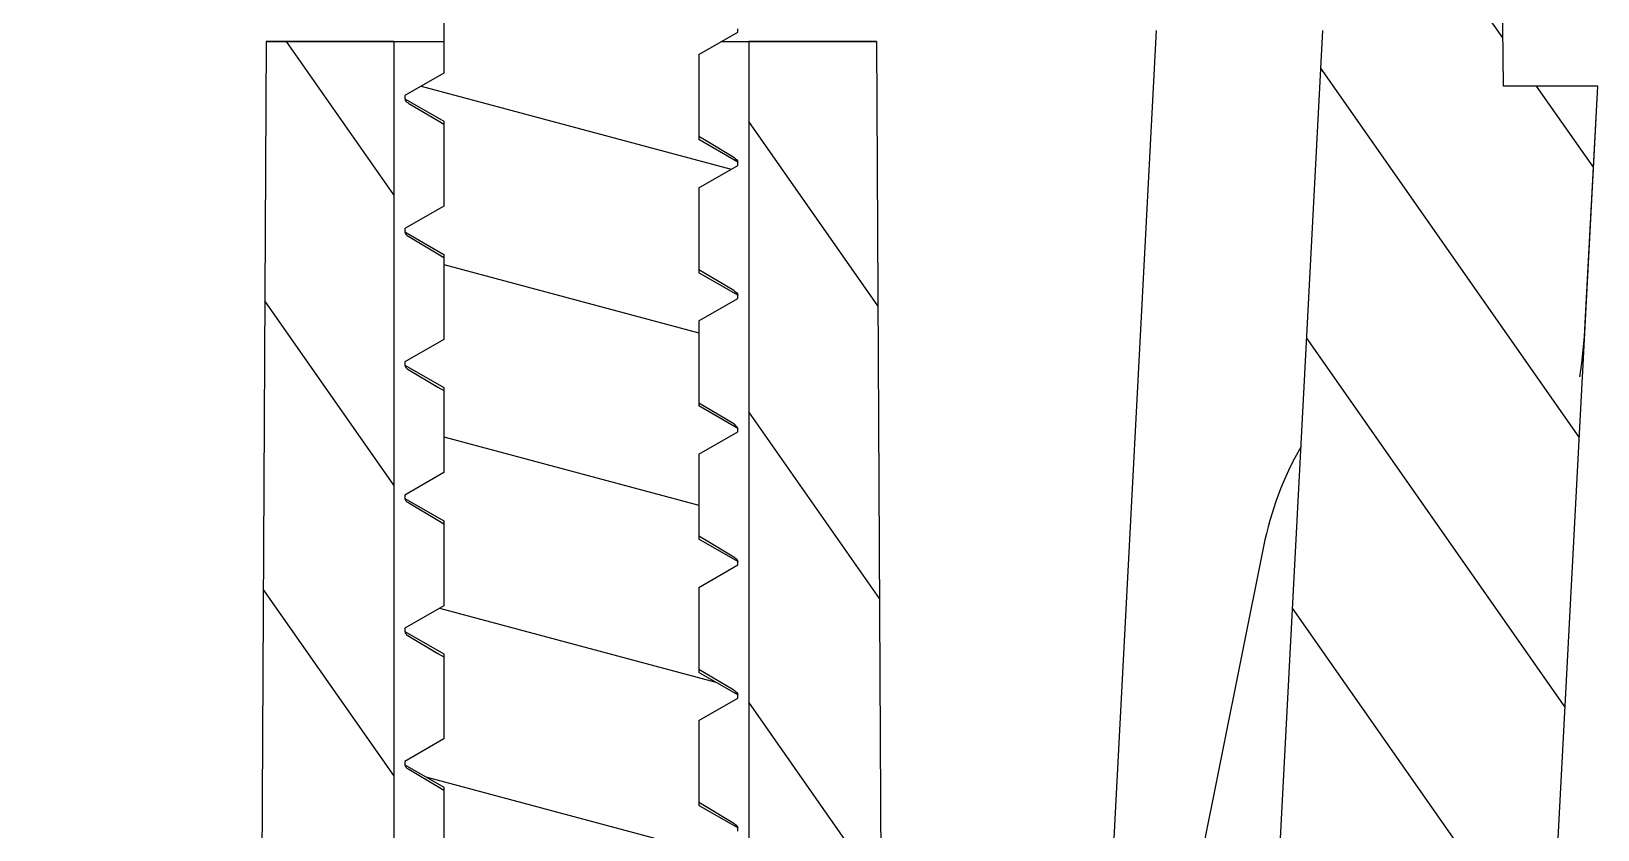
# Model space of a CAD drawing. Header units: millimetres. Extents: x 2279 to 2636, y 1024 to 1272.
# Drawn here: x 2408.91 to 2423.03, y 1068.03 to 1075.22 of the extents above; entities that cross this region are included whole.
import ezdxf

# ---------------------------------------------------------------- set-up
doc = ezdxf.new("R2010")
doc.units = ezdxf.units.MM
doc.layers.add('02___PRT_ALL_AXES', color=7, linetype='Continuous')
doc.layers.add('06___PRT_ALL_SURFS', color=7, linetype='Continuous')

msp = doc.modelspace()

# ---------------------------------------------------------------- hatches: boundary and pattern name
at = {"linetype": 'Continuous'}
h = msp.add_hatch(dxfattribs=at)
h.set_pattern_fill('DEFAULT__1', color=2, scale=1.5, angle=165, style=0, pattern_type=0)
h.set_pattern_definition([(165, (2026.694556060309, 973.0997788349571), (-0.3882285677, -1.4488887394), [])])
edge = h.paths.add_edge_path()
edge.add_line((2411.130506594409, 1061.430061396257), (2411.780506594409, 1061.430061396257))
edge.add_spline(control_points=[(2411.030506594409, 1061.530061396257), (2411.030506594409, 1061.471482752456), (2411.071927950708, 1061.430061396257), (2411.130506594409, 1061.430061396257)], knot_values=[0, 0, 0, 0, 1, 1, 1, 1], weights=[1, 0.8047378541, 0.8047378541, 1], degree=3, periodic=0)
edge.add_line((2411.030506594409, 1061.588640039957), (2411.030506594409, 1061.530061396257))
edge.add_spline(control_points=[(2411.059795916309, 1061.659350718157), (2411.040791636509, 1061.640346438357), (2411.030506594409, 1061.615516150157), (2411.030506594409, 1061.588640039957)], knot_values=[0, 0, 0, 0, 1, 1, 1, 1], weights=[1, 0.9492530217, 0.9492530217, 1], degree=3, periodic=0)
edge.add_line((2412.630506594409, 1063.230061396257), (2411.059795916309, 1061.659350718157))
edge.add_line((2412.630506594409, 1063.635758247357), (2412.630506594409, 1063.230061396257))
edge.add_line((2412.319944430609, 1063.815061396257), (2412.630506594409, 1063.635758247357))
edge.add_line((2412.319944430609, 1063.845061396257), (2412.319944430609, 1063.815061396257))
edge.add_line((2412.630506594409, 1064.024364545157), (2412.319944430609, 1063.845061396257))
edge.add_line((2412.630506594409, 1064.812988802057), (2412.630506594409, 1064.024364545157))
edge.add_line((2412.280506594409, 1065.015061396257), (2412.630506594409, 1064.812988802057))
edge.add_line((2412.280506594409, 1065.045061396257), (2412.280506594409, 1065.015061396257))
edge.add_line((2412.630506594409, 1065.247133990457), (2412.280506594409, 1065.045061396257))
edge.add_line((2412.630506594409, 1066.012988802057), (2412.630506594409, 1065.247133990457))
edge.add_line((2412.280506594409, 1066.215061396257), (2412.630506594409, 1066.012988802057))
edge.add_line((2412.280506594409, 1066.245061396257), (2412.280506594409, 1066.215061396257))
edge.add_line((2412.630506594409, 1066.447133990457), (2412.280506594409, 1066.245061396257))
edge.add_line((2412.630506594409, 1067.212988802057), (2412.630506594409, 1066.447133990457))
edge.add_line((2412.280506594409, 1067.415061396257), (2412.630506594409, 1067.212988802057))
edge.add_line((2412.280506594409, 1067.445061396257), (2412.280506594409, 1067.415061396257))
edge.add_line((2412.630506594409, 1067.647133990457), (2412.280506594409, 1067.445061396257))
edge.add_line((2412.630506594409, 1068.412988802057), (2412.630506594409, 1067.647133990457))
edge.add_line((2412.280506594409, 1068.615061396257), (2412.630506594409, 1068.412988802057))
edge.add_line((2412.280506594409, 1068.645061396257), (2412.280506594409, 1068.615061396257))
edge.add_line((2412.630506594409, 1068.847133990457), (2412.280506594409, 1068.645061396257))
edge.add_line((2412.630506594409, 1069.612988802057), (2412.630506594409, 1068.847133990457))
edge.add_line((2412.280506594409, 1069.815061396257), (2412.630506594409, 1069.612988802057))
edge.add_line((2412.280506594409, 1069.845061396257), (2412.280506594409, 1069.815061396257))
edge.add_line((2412.630506594409, 1070.047133990457), (2412.280506594409, 1069.845061396257))
edge.add_line((2412.630506594409, 1070.812988802057), (2412.630506594409, 1070.047133990457))
edge.add_line((2412.280506594409, 1071.015061396257), (2412.630506594409, 1070.812988802057))
edge.add_line((2412.280506594409, 1071.045061396257), (2412.280506594409, 1071.015061396257))
edge.add_line((2412.630506594409, 1071.247133990457), (2412.280506594409, 1071.045061396257))
edge.add_line((2412.630506594409, 1072.012988802057), (2412.630506594409, 1071.247133990457))
edge.add_line((2412.280506594409, 1072.215061396257), (2412.630506594409, 1072.012988802057))
edge.add_line((2412.280506594409, 1072.245061396257), (2412.280506594409, 1072.215061396257))
edge.add_line((2412.630506594409, 1072.447133990457), (2412.280506594409, 1072.245061396257))
edge.add_line((2412.630506594409, 1073.212988802057), (2412.630506594409, 1072.447133990457))
edge.add_line((2412.280506594409, 1073.415061396257), (2412.630506594409, 1073.212988802057))
edge.add_line((2412.280506594409, 1073.445061396257), (2412.280506594409, 1073.415061396257))
edge.add_line((2412.630506594409, 1073.647133990457), (2412.280506594409, 1073.445061396257))
edge.add_line((2412.630506594409, 1074.412988802057), (2412.630506594409, 1073.647133990457))
edge.add_line((2412.280506594409, 1074.615061396257), (2412.630506594409, 1074.412988802057))
edge.add_line((2412.280506594409, 1074.645061396257), (2412.280506594409, 1074.615061396257))
edge.add_line((2412.630506594409, 1074.847133990457), (2412.280506594409, 1074.645061396257))
edge.add_line((2412.630506594409, 1075.612988802057), (2412.630506594409, 1074.847133990457))
edge.add_line((2412.280506594409, 1075.815061396257), (2412.630506594409, 1075.612988802057))
edge.add_line((2412.280506594409, 1075.845061396257), (2412.280506594409, 1075.815061396257))
edge.add_line((2412.630506594409, 1076.047133990457), (2412.280506594409, 1075.845061396257))
edge.add_line((2412.630506594409, 1076.812988802057), (2412.630506594409, 1076.047133990457))
edge.add_line((2412.280506594409, 1077.015061396257), (2412.630506594409, 1076.812988802057))
edge.add_line((2412.280506594409, 1077.045061396257), (2412.280506594409, 1077.015061396257))
edge.add_line((2412.630506594409, 1077.247133990457), (2412.280506594409, 1077.045061396257))
edge.add_line((2412.630506594409, 1078.012988802057), (2412.630506594409, 1077.247133990457))
edge.add_line((2412.280506594409, 1078.215061396257), (2412.630506594409, 1078.012988802057))
edge.add_line((2412.280506594409, 1078.245061396257), (2412.280506594409, 1078.215061396257))
edge.add_line((2412.630506594409, 1078.447133990457), (2412.280506594409, 1078.245061396257))
edge.add_line((2412.630506594409, 1079.212988802057), (2412.630506594409, 1078.447133990457))
edge.add_line((2412.280506594409, 1079.415061396257), (2412.630506594409, 1079.212988802057))
edge.add_line((2412.280506594409, 1079.445061396257), (2412.280506594409, 1079.415061396257))
edge.add_line((2412.630506594409, 1079.647133990457), (2412.280506594409, 1079.445061396257))
edge.add_line((2412.630506594409, 1080.538859753357), (2412.630506594409, 1079.647133990457))
edge.add_line((2412.498521477309, 1080.615061396257), (2412.630506594409, 1080.538859753357))
edge.add_line((2412.498521477309, 1080.645061396257), (2412.498521477309, 1080.615061396257))
edge.add_line((2412.630506594409, 1080.721263039157), (2412.498521477309, 1080.645061396257))
edge.add_line((2412.630506594409, 1081.430061396257), (2412.630506594409, 1080.721263039157))
edge.add_line((2412.630506594409, 1081.430061396257), (2414.930506594409, 1081.430061396257))
edge.add_line((2414.930506594409, 1081.430061396257), (2414.930506594409, 1080.229305045457))
edge.add_line((2415.249625955909, 1080.045061396257), (2414.930506594409, 1080.229305045457))
edge.add_line((2415.249625955909, 1080.015061396257), (2415.249625955909, 1080.045061396257))
edge.add_line((2414.930506594409, 1079.830817746957), (2415.249625955909, 1080.015061396257))
edge.add_line((2414.930506594409, 1079.830817746957), (2414.930506594409, 1079.047133990457))
edge.add_line((2415.280506594409, 1078.845061396257), (2414.930506594409, 1079.047133990457))
edge.add_line((2415.280506594409, 1078.815061396257), (2415.280506594409, 1078.845061396257))
edge.add_line((2414.930506594409, 1078.612988802057), (2415.280506594409, 1078.815061396257))
edge.add_line((2414.930506594409, 1078.612988802057), (2414.930506594409, 1077.847133990457))
edge.add_line((2415.280506594409, 1077.645061396257), (2414.930506594409, 1077.847133990457))
edge.add_line((2415.280506594409, 1077.615061396257), (2415.280506594409, 1077.645061396257))
edge.add_line((2414.930506594409, 1077.412988802057), (2415.280506594409, 1077.615061396257))
edge.add_line((2414.930506594409, 1077.412988802057), (2414.930506594409, 1076.647133990457))
edge.add_line((2415.280506594409, 1076.445061396257), (2414.930506594409, 1076.647133990457))
edge.add_line((2415.280506594409, 1076.415061396257), (2415.280506594409, 1076.445061396257))
edge.add_line((2414.930506594409, 1076.212988802057), (2415.280506594409, 1076.415061396257))
edge.add_line((2414.930506594409, 1076.212988802057), (2414.930506594409, 1075.447133990457))
edge.add_line((2415.280506594409, 1075.245061396257), (2414.930506594409, 1075.447133990457))
edge.add_line((2415.280506594409, 1075.215061396257), (2415.280506594409, 1075.245061396257))
edge.add_line((2414.930506594409, 1075.012988802057), (2415.280506594409, 1075.215061396257))
edge.add_line((2414.930506594409, 1075.012988802057), (2414.930506594409, 1074.247133990457))
edge.add_line((2415.280506594409, 1074.045061396257), (2414.930506594409, 1074.247133990457))
edge.add_line((2415.280506594409, 1074.015061396257), (2415.280506594409, 1074.045061396257))
edge.add_line((2414.930506594409, 1073.812988802057), (2415.280506594409, 1074.015061396257))
edge.add_line((2414.930506594409, 1073.812988802057), (2414.930506594409, 1073.047133990457))
edge.add_line((2415.280506594409, 1072.845061396257), (2414.930506594409, 1073.047133990457))
edge.add_line((2415.280506594409, 1072.815061396257), (2415.280506594409, 1072.845061396257))
edge.add_line((2414.930506594409, 1072.612988802057), (2415.280506594409, 1072.815061396257))
edge.add_line((2414.930506594409, 1072.612988802057), (2414.930506594409, 1071.847133990457))
edge.add_line((2415.280506594409, 1071.645061396257), (2414.930506594409, 1071.847133990457))
edge.add_line((2415.280506594409, 1071.615061396257), (2415.280506594409, 1071.645061396257))
edge.add_line((2414.930506594409, 1071.412988802057), (2415.280506594409, 1071.615061396257))
edge.add_line((2414.930506594409, 1071.412988802057), (2414.930506594409, 1070.647133990457))
edge.add_line((2415.280506594409, 1070.445061396257), (2414.930506594409, 1070.647133990457))
edge.add_line((2415.280506594409, 1070.415061396257), (2415.280506594409, 1070.445061396257))
edge.add_line((2414.930506594409, 1070.212988802057), (2415.280506594409, 1070.415061396257))
edge.add_line((2414.930506594409, 1070.212988802057), (2414.930506594409, 1069.447133990457))
edge.add_line((2415.280506594409, 1069.245061396257), (2414.930506594409, 1069.447133990457))
edge.add_line((2415.280506594409, 1069.215061396257), (2415.280506594409, 1069.245061396257))
edge.add_line((2414.930506594409, 1069.012988802057), (2415.280506594409, 1069.215061396257))
edge.add_line((2414.930506594409, 1069.012988802057), (2414.930506594409, 1068.247133990457))
edge.add_line((2415.280506594409, 1068.045061396257), (2414.930506594409, 1068.247133990457))
edge.add_line((2415.280506594409, 1068.015061396257), (2415.280506594409, 1068.045061396257))
edge.add_line((2414.930506594409, 1067.812988802057), (2415.280506594409, 1068.015061396257))
edge.add_line((2414.930506594409, 1067.812988802057), (2414.930506594409, 1067.047133990457))
edge.add_line((2415.280506594409, 1066.845061396257), (2414.930506594409, 1067.047133990457))
edge.add_line((2415.280506594409, 1066.815061396257), (2415.280506594409, 1066.845061396257))
edge.add_line((2414.930506594409, 1066.612988802057), (2415.280506594409, 1066.815061396257))
edge.add_line((2414.930506594409, 1066.612988802057), (2414.930506594409, 1065.847133990457))
edge.add_line((2415.280506594409, 1065.645061396257), (2414.930506594409, 1065.847133990457))
edge.add_line((2415.280506594409, 1065.615061396257), (2415.280506594409, 1065.645061396257))
edge.add_line((2414.930506594409, 1065.412988802057), (2415.280506594409, 1065.615061396257))
edge.add_line((2414.930506594409, 1065.412988802057), (2414.930506594409, 1064.647133990457))
edge.add_line((2415.280506594409, 1064.445061396257), (2414.930506594409, 1064.647133990457))
edge.add_line((2415.280506594409, 1064.415061396257), (2415.280506594409, 1064.445061396257))
edge.add_line((2414.930506594409, 1064.212988802057), (2415.280506594409, 1064.415061396257))
edge.add_line((2414.930506594409, 1064.212988802057), (2414.930506594409, 1063.230061396257))
edge.add_line((2414.930506594409, 1063.230061396257), (2416.501217272609, 1061.659350718157))
edge.add_spline(control_points=[(2416.501217272509, 1061.659350718157), (2416.520221552309, 1061.640346438357), (2416.530506594409, 1061.615516150157), (2416.530506594409, 1061.588640039957)], knot_values=[0, 0, 0, 0, 1, 1, 1, 1], weights=[1, 0.9492530217, 0.9492530217, 1], degree=3, periodic=0)
edge.add_line((2416.530506594409, 1061.588640039957), (2416.530506594409, 1061.530061396257))
edge.add_spline(control_points=[(2416.530506594409, 1061.530061396257), (2416.530506594409, 1061.471482752456), (2416.489085238208, 1061.430061396257), (2416.430506594409, 1061.430061396257)], knot_values=[0, 0, 0, 0, 1, 1, 1, 1], weights=[1, 0.8047378541, 0.8047378541, 1], degree=3, periodic=0)
edge.add_line((2415.780506594409, 1061.430061396257), (2416.430506594409, 1061.430061396257))
edge.add_line((2415.780506594409, 1061.430061396257), (2414.544550964709, 1063.040790132657))
edge.add_line((2414.544550964709, 1063.040790132657), (2414.530506594409, 1063.059093112257))
edge.add_line((2414.530506594409, 1063.059093112257), (2414.496397647609, 1063.068232577057))
edge.add_line((2414.496397647609, 1063.068232577057), (2413.780506594409, 1063.260055006657))
edge.add_line((2413.030506594409, 1063.059093112257), (2413.780506594409, 1063.260055006657))
edge.add_line((2413.030506594409, 1063.059093112257), (2411.780506594409, 1061.430061396257))
h = msp.add_hatch(dxfattribs=at)
h.set_pattern_fill('DEFAULT__2', color=2, scale=1.5, angle=125, style=0, pattern_type=0)
h.set_pattern_definition([(125, (2026.694556060309, 973.0997788349571), (-1.2287280664, -0.8603646545), [])])
edge = h.paths.add_edge_path()
edge.add_line((2356.180506594409, 1075.230061396257), (2357.007733569809, 1075.230061396257))
edge.add_line((2357.249283937309, 1070.621005817357), (2357.007733569809, 1075.230061396257))
edge.add_spline(control_points=[(2358.086891375009, 1067.607685765457), (2358.049879456309, 1067.783670201657), (2357.977000459109, 1068.121314265657), (2357.871883835109, 1068.582576226557), (2357.769210555909, 1069.005437516957), (2357.667693984009, 1069.392903458657), (2357.565644765909, 1069.748763917257), (2357.460849684409, 1070.077101930957), (2357.355216061109, 1070.369376885957), (2357.284493816509, 1070.540975793257), (2357.249283937309, 1070.621005817357)], knot_values=[0, 0, 0, 0, 0.125, 0.25, 0.375, 0.5, 0.625, 0.75, 0.875, 1, 1, 1, 1], degree=3, periodic=0)
edge.add_spline(control_points=[(2358.086890366909, 1067.607685562957), (2358.131297856309, 1067.396543431857), (2358.220108839509, 1066.973705367557), (2358.353312298109, 1066.337788934057), (2358.442106384009, 1065.912733944657), (2358.486501160609, 1065.699929111757)], knot_values=[0, 0, 0, 0, 0.3333333333, 0.6666666667, 1, 1, 1, 1], degree=3, periodic=0)
edge.add_arc((2360.003456178509, 1066.014401120157), 1.5490833892, 191.7118030794, 246.0110170649)
edge.add_spline(control_points=[(2361.500451812409, 1063.480061396257), (2361.429571191809, 1063.555406018257), (2361.286367576709, 1063.691854342657), (2361.074913084209, 1063.858840270557), (2360.868089328909, 1063.996111626657), (2360.672878973309, 1064.106121093757), (2360.496086742009, 1064.192131133657), (2360.336212985809, 1064.260504484057), (2360.191982574009, 1064.315691972057), (2360.060377848109, 1064.361769098257), (2359.938298846609, 1064.401845595857), (2359.822646286109, 1064.438460913857), (2359.709479017709, 1064.474289419157), (2359.596137336009, 1064.511798862957), (2359.483728185709, 1064.552641439557), (2359.410124652509, 1064.583056948257), (2359.373697543209, 1064.599208007757)], knot_values=[0, 0, 0, 0, 0.0714285714, 0.1428571429, 0.2142857143, 0.2857142857, 0.3571428571, 0.4285714286, 0.5, 0.5714285714, 0.6428571429, 0.7142857143000001, 0.7857142856999999, 0.8571428570999999, 0.9285714286, 1, 1, 1, 1], degree=3, periodic=0)
edge.add_line((2361.500451812409, 1063.480061396257), (2371.280506594409, 1063.480061396257))
edge.add_line((2371.280506594409, 1063.480061396257), (2371.513660423509, 1062.980061396257))
edge.add_line((2371.513660423509, 1062.980061396257), (2372.018467698009, 1062.980061396257))
edge.add_line((2372.280506594409, 1067.980061396257), (2372.018467698009, 1062.980061396257))
edge.add_line((2372.280506594409, 1067.980061396257), (2373.530506594409, 1067.980061396257))
edge.add_line((2373.617781919109, 1062.980061396257), (2373.530506594409, 1067.980061396257))
edge.add_line((2373.617781919109, 1062.980061396257), (2375.943231269809, 1062.980061396257))
edge.add_line((2375.943231269809, 1062.980061396257), (2376.030506594409, 1067.980061396257))
edge.add_line((2376.030506594409, 1067.980061396257), (2377.280506594409, 1067.980061396257))
edge.add_line((2377.280506594409, 1067.980061396257), (2377.542545490809, 1062.980061396257))
edge.add_line((2377.542545490809, 1062.980061396257), (2378.047352765409, 1062.980061396257))
edge.add_line((2378.280506594409, 1063.480061396257), (2378.047352765409, 1062.980061396257))
edge.add_line((2378.280506594409, 1063.480061396257), (2388.780506594409, 1063.480061396257))
edge.add_line((2388.780506594409, 1060.980061396257), (2388.780506594409, 1063.480061396257))
edge.add_line((2360.130707389609, 1060.980061396257), (2388.780506594409, 1060.980061396257))
edge.add_spline(control_points=[(2359.886166644309, 1061.012631862157), (2359.925995256909, 1061.002161766157), (2360.006484007909, 1060.986017094157), (2360.088982910009, 1060.980052921857), (2360.130707389609, 1060.980052921857)], knot_values=[0, 0, 0, 0, 0.5, 1, 1, 1, 1], degree=3, periodic=0)
edge.add_spline(control_points=[(2359.424934680309, 1061.305222273357), (2359.446331852209, 1061.273137904057), (2359.499252221609, 1061.213429289557), (2359.603601429409, 1061.132903290657), (2359.732090517009, 1061.062885378757), (2359.832067154209, 1061.026880523657), (2359.886166642909, 1061.012663327557)], knot_values=[0, 0, 0, 0, 0.25, 0.5, 0.75, 1, 1, 1, 1], degree=3, periodic=0)
edge.add_arc((2250.759929418909, 988.842292496457), 130.609952024, 33.6972188683, 33.9403560098)
edge.add_spline(control_points=[(2358.322311511609, 1062.241049746657), (2358.381743621609, 1062.215606804557), (2358.496293877209, 1062.166083714457), (2358.653358418809, 1062.094953579957), (2358.798114637709, 1062.022729730057), (2358.928222929909, 1061.945817553657), (2359.038365283809, 1061.861313321957), (2359.093983786609, 1061.799080798057), (2359.116455809409, 1061.765694625757)], knot_values=[0, 0, 0, 0, 0.1666666667, 0.3333333333, 0.5, 0.6666666667, 0.8333333333, 1, 1, 1, 1], degree=3, periodic=0)
edge.add_spline(control_points=[(2355.777948682809, 1065.156218832857), (2355.897232968509, 1064.781840943757), (2356.193706396009, 1064.104665324257), (2356.778831633409, 1063.306221629957), (2357.481806493509, 1062.677725788757), (2358.028480579709, 1062.366840994057), (2358.322313647709, 1062.241054534757)], knot_values=[0, 0, 0, 0, 0.25, 0.5, 0.75, 1, 1, 1, 1], degree=3, periodic=0)
edge.add_spline(control_points=[(2355.427153066109, 1065.968645638557), (2355.434254186409, 1065.965266553757), (2355.447061497609, 1065.955195636457), (2355.464735089909, 1065.935072598157), (2355.481390004309, 1065.911551284357), (2355.497691344709, 1065.885059076857), (2355.513926315109, 1065.855742328457), (2355.530319505709, 1065.823585321757), (2355.547015996109, 1065.788521985357), (2355.564128815809, 1065.750448643557), (2355.581761018809, 1065.709208114357), (2355.600010658609, 1065.664598765757), (2355.618960489909, 1065.616413525957), (2355.638683804409, 1065.564438905257), (2355.659256550109, 1065.508429873657), (2355.680761566809, 1065.448099515357), (2355.703283353909, 1065.383134149757), (2355.726897135609, 1065.313227245257), (2355.751673847109, 1065.238072284057), (2355.769055218209, 1065.184126023957), (2355.777947190809, 1065.156218533357)], knot_values=[0, 0, 0, 0, 0.05555555559999999, 0.1111111111, 0.1666666667, 0.2222222222, 0.2777777778, 0.3333333333, 0.3888888889, 0.4444444444, 0.5, 0.5555555556, 0.6111111111, 0.6666666667, 0.7222222222, 0.7777777778, 0.8333333333, 0.8888888889, 0.9444444444, 1, 1, 1, 1], degree=3, periodic=0)
edge.add_spline(control_points=[(2354.771949600509, 1070.127954016457), (2354.776734009009, 1070.036662063757), (2354.788150931709, 1069.849745377957), (2354.811319861409, 1069.550900854557), (2354.839132984809, 1069.250005447757), (2354.869438934909, 1068.960314340857), (2354.899505607909, 1068.697620426657), (2354.928241216109, 1068.462850338957), (2354.955386037709, 1068.252816743057), (2354.980848314009, 1068.064554488557), (2355.004673161309, 1067.895187124457), (2355.027006472709, 1067.741872871657), (2355.048098871709, 1067.601599572957), (2355.068217015009, 1067.471726639457), (2355.087418414409, 1067.351257520557), (2355.105686595509, 1067.239765815957), (2355.123044681909, 1067.136650890757), (2355.139522718709, 1067.041339260857), (2355.155161752509, 1066.953243957857), (2355.170011865409, 1066.871777967657), (2355.184132126009, 1066.796352877357), (2355.197590150009, 1066.726380880357), (2355.210462215709, 1066.661275441957), (2355.222833689209, 1066.600452013457), (2355.234799902409, 1066.543328433057), (2355.246467463409, 1066.489325723457), (2355.257956608409, 1066.437867537757), (2355.269403468709, 1066.388385383357), (2355.280968832909, 1066.340302530057), (2355.292846656009, 1066.293042491157), (2355.305098899209, 1066.246710661957), (2355.317541594509, 1066.202350721257), (2355.330049456409, 1066.160707725657), (2355.342385311409, 1066.122728879657), (2355.354858689309, 1066.087689891657), (2355.367333496909, 1066.056335714157), (2355.379867536209, 1066.028813365857), (2355.392940910809, 1066.004668680457), (2355.407401206809, 1065.983830300057), (2355.419624236309, 1065.972207465057), (2355.427155736109, 1065.968623990857)], knot_values=[0, 0, 0, 0, 0.0263157895, 0.0526315789, 0.0789473684, 0.1052631579, 0.1315789474, 0.1578947368, 0.1842105263, 0.2105263158, 0.2368421053, 0.2631578947, 0.2894736842, 0.3157894737, 0.3421052632, 0.3684210526, 0.3947368421, 0.4210526315999999, 0.4473684211, 0.4736842105, 0.5, 0.5263157895, 0.5526315789, 0.5789473684, 0.6052631579, 0.6315789474, 0.6578947368, 0.6842105262999999, 0.7105263158, 0.7368421053, 0.7631578947, 0.7894736842, 0.8157894737000001, 0.8421052631999999, 0.8684210526, 0.8947368420999999, 0.9210526316, 0.9473684211, 0.9736842105, 1, 1, 1, 1], degree=3, periodic=0)
edge.add_line((2354.771693525609, 1070.127940596057), (2354.530506594409, 1074.730061396257))
edge.add_line((2354.530506594409, 1074.730061396257), (2355.380506594409, 1074.730061396257))
edge.add_line((2355.380506594409, 1074.730061396257), (2355.393596896109, 1076.230061396257))
edge.add_line((2356.171779726609, 1076.230061396257), (2355.393596896109, 1076.230061396257))
edge.add_line((2356.180506594409, 1075.230061396257), (2356.171779726609, 1076.230061396257))
edge = h.paths.add_edge_path()
edge.add_line((2388.780506594409, 1060.980061396257), (2388.780506594409, 1063.480061396257))
edge.add_line((2388.780506594409, 1060.980061396257), (2388.780506594409, 1063.480061396257))
edge = h.paths.add_edge_path()
edge.add_line((2421.380506594409, 1075.230061396257), (2420.553279619109, 1075.230061396257))
edge.add_line((2421.380506594409, 1075.230061396257), (2421.389233462209, 1076.230061396257))
edge.add_line((2422.167416292709, 1076.230061396257), (2421.389233462209, 1076.230061396257))
edge.add_line((2422.180506594409, 1074.730061396257), (2422.167416292709, 1076.230061396257))
edge.add_line((2423.030506594409, 1074.730061396257), (2422.180506594409, 1074.730061396257))
edge.add_line((2422.558224469509, 1065.718381615057), (2423.030506594409, 1074.730061396257))
edge.add_spline(control_points=[(2422.558224469509, 1065.718381615057), (2422.411225740808, 1062.913478779057), (2420.373828928809, 1060.980061396257), (2417.565076795709, 1060.980061396257)], knot_values=[0, 0, 0, 0, 1, 1, 1, 1], weights=[1, 0.8169162473, 0.8169162473, 1], degree=3, periodic=0)
edge.add_line((2417.565076795709, 1060.980061396257), (2416.680506594409, 1060.980061396257))
edge.add_line((2416.680506594409, 1060.980061396257), (2416.680506594409, 1061.480061396257))
edge.add_line((2416.680506594409, 1061.480061396257), (2415.380506594409, 1062.780061396257))
edge.add_line((2415.380506594409, 1075.130061396257), (2415.380506594409, 1062.780061396257))
edge.add_line((2416.530506594409, 1075.130061396257), (2415.380506594409, 1075.130061396257))
edge.add_line((2416.530506594409, 1075.130061396257), (2416.594124427009, 1062.980061396257))
edge.add_line((2417.047352765409, 1062.980061396257), (2416.594124427009, 1062.980061396257))
edge.add_line((2417.047352765409, 1062.980061396257), (2417.264002623909, 1063.444668517157))
edge.add_line((2417.264002623909, 1063.444668517157), (2417.280506594409, 1063.480061396257))
edge.add_line((2417.312591878009, 1063.480061396257), (2417.280506594409, 1063.480061396257))
edge.add_spline(control_points=[(2418.452300969909, 1064.079995585457), (2418.373315600809, 1064.046215980857), (2418.215902169709, 1063.977940777657), (2417.983241994409, 1063.870761109857), (2417.753723827309, 1063.754803564957), (2417.529235004409, 1063.626704716857), (2417.383827081809, 1063.530989050657), (2417.312591878009, 1063.480061396257)], knot_values=[0, 0, 0, 0, 0.2, 0.4, 0.6, 0.8, 1, 1, 1, 1], degree=3, periodic=0)
edge.add_spline(control_points=[(2419.768358551109, 1065.635765345757), (2419.743995234109, 1065.536403189757), (2419.682773015009, 1065.343392670957), (2419.553876409209, 1065.068840270857), (2419.390771798709, 1064.814771120057), (2419.195806920209, 1064.584535176057), (2418.972345548709, 1064.381988761257), (2418.723482161609, 1064.210520821957), (2418.545064440409, 1064.119656605057), (2418.452304715209, 1064.079987151457)], knot_values=[0, 0, 0, 0, 0.1428571429, 0.2857142857, 0.4285714286, 0.5714285714, 0.7142857143000001, 0.8571428570999999, 1, 1, 1, 1], degree=3, periodic=0)
edge.add_arc((2927.775015437709, 941.1299500838571), 523.0415518333999, 166.0650980652, 166.2289982589)
edge.add_line((2420.126596214109, 1067.088457023157), (2420.553279619109, 1075.230061396257))
edge = h.paths.add_edge_path()
edge.add_line((2410.880506594409, 1060.980061396257), (2388.780506594409, 1060.980061396257))
edge.add_line((2388.780506594409, 1060.980061396257), (2388.780506594409, 1063.480061396257))
edge.add_line((2410.280506594409, 1063.480061396257), (2388.780506594409, 1063.480061396257))
edge.add_line((2410.513660423509, 1062.980061396257), (2410.280506594409, 1063.480061396257))
edge.add_line((2410.966888761809, 1062.980061396257), (2410.513660423509, 1062.980061396257))
edge.add_line((2411.030506594409, 1075.130061396257), (2410.966888761809, 1062.980061396257))
edge.add_line((2412.180506594409, 1075.130061396257), (2411.030506594409, 1075.130061396257))
edge.add_line((2412.180506594409, 1075.130061396257), (2412.180506594409, 1062.780061396257))
edge.add_line((2410.880506594409, 1061.480061396257), (2412.180506594409, 1062.780061396257))
edge.add_line((2410.880506594409, 1060.980061396257), (2410.880506594409, 1061.480061396257))

# ---------------------------------------------------------------- linework, layer by layer
at = {"color": 7, "linetype": 'Continuous'}
for p, q in [((2422.180506594409, 1074.730061396257), (2422.167416292709, 1076.230061396257)), ((2422.180506594409, 1074.730061396257), (2422.167416292709, 1076.230061396257)), ((2412.630506594409, 1075.612988802057), (2412.630506594409, 1074.847133990457)), ((2412.630506594409, 1075.612988802057), (2412.630506594409, 1074.847133990457)), ((2415.280506594409, 1075.215061396257), (2415.280506594409, 1075.245061396257)), ((2415.280506594409, 1075.215061396257), (2415.280506594409, 1075.245061396257)), ((2419.051221100109, 1075.230061396257), (2418.537502440809, 1065.427725439957)), ((2420.126596214109, 1067.088457023157), (2420.553279619109, 1075.230061396257)), ((2420.126596214109, 1067.088457023157), (2420.553279619109, 1075.230061396257)), ((2411.030506594409, 1075.130061396257), (2410.966888761809, 1062.980061396257)), ((2411.030506594409, 1075.130061396257), (2410.966888761809, 1062.980061396257)), ((2411.030506594409, 1075.130061396257), (2412.630506594409, 1075.130061396257)), ((2412.180506594409, 1075.130061396257), (2411.030506594409, 1075.130061396257)), ((2412.180506594409, 1075.130061396257), (2412.180506594409, 1062.780061396257)), ((2412.180506594409, 1075.130061396257), (2412.180506594409, 1062.780061396257)), ((2414.930506594409, 1075.012988802057), (2415.280506594409, 1075.215061396257)), ((2414.930506594409, 1075.012988802057), (2415.280506594409, 1075.215061396257)), ((2415.133282275809, 1075.130061396257), (2416.530506594409, 1075.130061396257)), ((2415.380506594409, 1075.130061396257), (2415.380506594409, 1062.780061396257)), ((2416.530506594409, 1075.130061396257), (2415.380506594409, 1075.130061396257)), ((2415.380506594409, 1075.130061396257), (2415.380506594409, 1062.780061396257)), ((2416.530506594409, 1075.130061396257), (2416.594124427009, 1062.980061396257)), ((2416.530506594409, 1075.130061396257), (2416.594124427009, 1062.980061396257)), ((2414.930506594409, 1075.012988802057), (2414.930506594409, 1074.247133990457)), ((2414.930506594409, 1075.012988802057), (2414.930506594409, 1074.247133990457)), ((2412.630506594409, 1074.847133990457), (2412.280506594409, 1074.645061396257)), ((2412.630506594409, 1074.847133990457), (2412.280506594409, 1074.645061396257)), ((2423.030506594409, 1074.730061396257), (2422.180506594409, 1074.730061396257)), ((2423.030506594409, 1074.730061396257), (2422.180506594409, 1074.730061396257)), ((2422.558224469509, 1065.718381615057), (2423.030506594409, 1074.730061396257)), ((2422.558224469509, 1065.718381615057), (2423.030506594409, 1074.730061396257)), ((2412.280506594409, 1074.645061396257), (2412.280506594409, 1074.615061396257)), ((2412.280506594409, 1074.645061396257), (2412.280506594409, 1074.615061396257)), ((2412.280506594409, 1074.615061396257), (2412.630506594409, 1074.412988802057)), ((2412.280506594409, 1074.615061396257), (2412.630506594409, 1074.412988802057)), ((2412.315702936709, 1074.573606828857), (2412.577847234109, 1074.417884299057)), ((2412.577847234109, 1074.417884299057), (2412.630506594409, 1074.386340431457)), ((2412.630506594409, 1074.412988802057), (2412.630506594409, 1073.647133990457)), ((2412.630506594409, 1074.412988802057), (2412.630506594409, 1073.647133990457)), ((2414.980524163109, 1074.243816808657), (2414.930506594409, 1074.273780393357)), ((2415.280506594409, 1074.045061396257), (2414.930506594409, 1074.247133990457)), ((2415.280506594409, 1074.045061396257), (2414.930506594409, 1074.247133990457)), ((2415.245310256509, 1074.086515961157), (2414.980524163109, 1074.243816808657)), ((2414.930506594409, 1073.812988802057), (2415.280506594409, 1074.015061396257)), ((2414.930506594409, 1073.812988802057), (2415.280506594409, 1074.015061396257)), ((2415.280506594409, 1074.015061396257), (2415.280506594409, 1074.045061396257)), ((2415.280506594409, 1074.015061396257), (2415.280506594409, 1074.045061396257)), ((2414.930506594409, 1073.812988802057), (2414.930506594409, 1073.047133990457)), ((2414.930506594409, 1073.812988802057), (2414.930506594409, 1073.047133990457)), ((2412.630506594409, 1073.647133990457), (2412.280506594409, 1073.445061396257)), ((2412.630506594409, 1073.647133990457), (2412.280506594409, 1073.445061396257)), ((2412.280506594409, 1073.445061396257), (2412.280506594409, 1073.415061396257)), ((2412.280506594409, 1073.445061396257), (2412.280506594409, 1073.415061396257)), ((2412.280506594409, 1073.415061396257), (2412.630506594409, 1073.212988802057)), ((2412.280506594409, 1073.415061396257), (2412.630506594409, 1073.212988802057)), ((2412.315702936709, 1073.373606828857), (2412.577847234109, 1073.217884299057)), ((2412.577847234109, 1073.217884299057), (2412.630506594409, 1073.186340431457)), ((2412.630506594409, 1073.212988802057), (2412.630506594409, 1072.447133990457)), ((2412.630506594409, 1073.212988802057), (2412.630506594409, 1072.447133990457)), ((2414.980524163109, 1073.043816808657), (2414.930506594409, 1073.073780393357)), ((2415.280506594409, 1072.845061396257), (2414.930506594409, 1073.047133990457)), ((2415.280506594409, 1072.845061396257), (2414.930506594409, 1073.047133990457)), ((2415.245310256509, 1072.886515961157), (2414.980524163109, 1073.043816808657)), ((2415.280506594409, 1072.815061396257), (2415.280506594409, 1072.845061396257)), ((2415.280506594409, 1072.815061396257), (2415.280506594409, 1072.845061396257)), ((2414.930506594409, 1072.612988802057), (2415.280506594409, 1072.815061396257)), ((2414.930506594409, 1072.612988802057), (2415.280506594409, 1072.815061396257)), ((2414.930506594409, 1072.612988802057), (2414.930506594409, 1071.847133990457)), ((2414.930506594409, 1072.612988802057), (2414.930506594409, 1071.847133990457)), ((2412.630506594409, 1072.447133990457), (2412.280506594409, 1072.245061396257)), ((2412.630506594409, 1072.447133990457), (2412.280506594409, 1072.245061396257)), ((2412.280506594409, 1072.245061396257), (2412.280506594409, 1072.215061396257)), ((2412.280506594409, 1072.245061396257), (2412.280506594409, 1072.215061396257)), ((2412.280506594409, 1072.215061396257), (2412.630506594409, 1072.012988802057)), ((2412.280506594409, 1072.215061396257), (2412.630506594409, 1072.012988802057)), ((2412.315702936709, 1072.173606828857), (2412.577847234109, 1072.017884299057)), ((2412.577847234109, 1072.017884299057), (2412.630506594409, 1071.986340431457)), ((2412.630506594409, 1072.012988802057), (2412.630506594409, 1071.247133990457)), ((2412.630506594409, 1072.012988802057), (2412.630506594409, 1071.247133990457)), ((2414.980524163109, 1071.843816808657), (2414.930506594409, 1071.873780393357)), ((2415.280506594409, 1071.645061396257), (2414.930506594409, 1071.847133990457)), ((2415.280506594409, 1071.645061396257), (2414.930506594409, 1071.847133990457)), ((2415.245310256509, 1071.686515961157), (2414.980524163109, 1071.843816808657)), ((2414.930506594409, 1071.412988802057), (2415.280506594409, 1071.615061396257)), ((2414.930506594409, 1071.412988802057), (2415.280506594409, 1071.615061396257)), ((2415.245310256509, 1071.686515961157), (2415.280506594409, 1071.645061396257)), ((2415.280506594409, 1071.615061396257), (2415.280506594409, 1071.645061396257)), ((2415.280506594409, 1071.615061396257), (2415.280506594409, 1071.645061396257)), ((2414.930506594409, 1071.412988802057), (2414.930506594409, 1070.647133990457)), ((2414.930506594409, 1071.412988802057), (2414.930506594409, 1070.647133990457)), ((2412.630506594409, 1071.247133990457), (2412.280506594409, 1071.045061396257)), ((2412.630506594409, 1071.247133990457), (2412.280506594409, 1071.045061396257)), ((2412.280506594409, 1071.045061396257), (2412.280506594409, 1071.015061396257)), ((2412.280506594409, 1071.045061396257), (2412.280506594409, 1071.015061396257)), ((2412.280506594409, 1071.015061396257), (2412.630506594409, 1070.812988802057)), ((2412.280506594409, 1071.015061396257), (2412.630506594409, 1070.812988802057)), ((2412.315702936709, 1070.973606828857), (2412.577847234109, 1070.817884299057)), ((2412.577847234109, 1070.817884299057), (2412.630506594409, 1070.786340431457)), ((2412.630506594409, 1070.812988802057), (2412.630506594409, 1070.047133990457)), ((2412.630506594409, 1070.812988802057), (2412.630506594409, 1070.047133990457)), ((2414.980524163109, 1070.643816808657), (2414.930506594409, 1070.673780393357)), ((2415.280506594409, 1070.445061396257), (2414.930506594409, 1070.647133990457)), ((2415.280506594409, 1070.445061396257), (2414.930506594409, 1070.647133990457)), ((2415.245310256509, 1070.486515961157), (2414.980524163109, 1070.643816808657)), ((2415.280506594409, 1070.415061396257), (2415.280506594409, 1070.445061396257)), ((2415.280506594409, 1070.415061396257), (2415.280506594409, 1070.445061396257)), ((2414.930506594409, 1070.212988802057), (2415.280506594409, 1070.415061396257)), ((2414.930506594409, 1070.212988802057), (2415.280506594409, 1070.415061396257)), ((2414.930506594409, 1070.212988802057), (2414.930506594409, 1069.447133990457)), ((2414.930506594409, 1070.212988802057), (2414.930506594409, 1069.447133990457)), ((2412.630506594409, 1070.047133990457), (2412.280506594409, 1069.845061396257)), ((2412.630506594409, 1070.047133990457), (2412.280506594409, 1069.845061396257)), ((2412.280506594409, 1069.845061396257), (2412.280506594409, 1069.815061396257)), ((2412.280506594409, 1069.845061396257), (2412.280506594409, 1069.815061396257)), ((2412.280506594409, 1069.815061396257), (2412.630506594409, 1069.612988802057)), ((2412.280506594409, 1069.815061396257), (2412.630506594409, 1069.612988802057)), ((2412.315702936709, 1069.773606828857), (2412.577847234109, 1069.617884299057)), ((2412.577847234109, 1069.617884299057), (2412.630506594409, 1069.586340431457)), ((2412.630506594409, 1069.612988802057), (2412.630506594409, 1068.847133990457)), ((2412.630506594409, 1069.612988802057), (2412.630506594409, 1068.847133990457)), ((2414.980524163109, 1069.443816808557), (2414.930506594409, 1069.473780393357)), ((2415.280506594409, 1069.245061396257), (2414.930506594409, 1069.447133990457)), ((2415.280506594409, 1069.245061396257), (2414.930506594409, 1069.447133990457)), ((2415.245310256509, 1069.286515961157), (2414.980524163109, 1069.443816808557)), ((2414.930506594409, 1069.012988802057), (2415.280506594409, 1069.215061396257)), ((2414.930506594409, 1069.012988802057), (2415.280506594409, 1069.215061396257)), ((2415.280506594409, 1069.215061396257), (2415.280506594409, 1069.245061396257)), ((2415.280506594409, 1069.215061396257), (2415.280506594409, 1069.245061396257)), ((2414.930506594409, 1069.012988802057), (2414.930506594409, 1068.247133990457)), ((2414.930506594409, 1069.012988802057), (2414.930506594409, 1068.247133990457)), ((2412.630506594409, 1068.847133990457), (2412.280506594409, 1068.645061396257)), ((2412.630506594409, 1068.847133990457), (2412.280506594409, 1068.645061396257)), ((2412.280506594409, 1068.645061396257), (2412.280506594409, 1068.615061396257)), ((2412.280506594409, 1068.645061396257), (2412.280506594409, 1068.615061396257)), ((2412.280506594409, 1068.615061396257), (2412.630506594409, 1068.412988802057)), ((2412.280506594409, 1068.615061396257), (2412.630506594409, 1068.412988802057)), ((2412.315702936709, 1068.573606828857), (2412.577847234109, 1068.417884299057)), ((2412.577847234109, 1068.417884299057), (2412.630506594409, 1068.386340431457)), ((2412.630506594409, 1068.412988802057), (2412.630506594409, 1067.647133990457)), ((2412.630506594409, 1068.412988802057), (2412.630506594409, 1067.647133990457)), ((2414.980524163109, 1068.243816808657), (2414.930506594409, 1068.273780393357)), ((2415.280506594409, 1068.045061396257), (2414.930506594409, 1068.247133990457)), ((2415.280506594409, 1068.045061396257), (2414.930506594409, 1068.247133990457)), ((2415.245310256509, 1068.086515961157), (2414.980524163109, 1068.243816808657)), ((2415.280506594409, 1068.015061396257), (2415.280506594409, 1068.045061396257)), ((2415.280506594409, 1068.015061396257), (2415.280506594409, 1068.045061396257))]:
    msp.add_line(p, q, dxfattribs=at)
for centre, radius, start, end in [((2417.925442626109, 1072.856251063857), 5, 351.4305922239992, 357.0000000000011), ((2422.959811270809, 1069.990078788057), 3, 150.1873592916975, 168.6484437008017)]:
    msp.add_arc(centre, radius, start, end, dxfattribs=at)
for points, start_tangent, end_tangent in [([(2412.280506594409, 1074.615061396257), (2412.309328673809, 1074.577561396257), (2412.315627046209, 1074.573485177957)], (0, -1), (0.8484408168716047, -0.529290260883614)), ([(2415.245386146909, 1074.086637611857), (2415.251684515009, 1074.082561396257), (2415.280506594409, 1074.045061396257)], (0.848440805135444, -0.529290279696425), (0, -1)), ([(2412.280506594409, 1073.415061396257), (2412.309328673809, 1073.377561396257), (2412.315627046209, 1073.373485177957)], (0, -1), (0.8484408168716047, -0.529290260883614)), ([(2415.245386146909, 1072.886637611857), (2415.251684515009, 1072.882561396257), (2415.280506594409, 1072.845061396257)], (0.848440805135444, -0.529290279696425), (0, -1)), ([(2412.280506594409, 1072.215061396257), (2412.307374557809, 1072.178858900157), (2412.315585084409, 1072.173419254357)], (0, -1), (0.8467416960744575, -0.532004229427691)), ([(2412.280506594409, 1071.015061396257), (2412.309328673809, 1070.977561396257), (2412.315627046209, 1070.973485177957)], (0, -1), (0.8484408168716047, -0.529290260883614)), ([(2415.245386146909, 1070.486637611857), (2415.251684515009, 1070.482561396257), (2415.280506594409, 1070.445061396257)], (0.848440805135444, -0.529290279696425), (0, -1)), ([(2412.280506594409, 1069.815061396257), (2412.309328673809, 1069.777561396257), (2412.315627046209, 1069.773485177957)], (0, -1), (0.8484408168716047, -0.529290260883614)), ([(2415.245386146909, 1069.286637611857), (2415.251684515009, 1069.282561396257), (2415.280506594409, 1069.245061396257)], (0.848440805135444, -0.529290279696425), (0, -1)), ([(2412.280506594409, 1068.615061396257), (2412.309328673809, 1068.577561396257), (2412.315627046209, 1068.573485177957)], (0, -1), (0.8484408168716047, -0.529290260883614)), ([(2415.245386146909, 1068.086637611857), (2415.251684515009, 1068.082561396257), (2415.280506594409, 1068.045061396257)], (0.848440805135444, -0.529290279696425), (0, -1))]:
    msp.add_spline(points, degree=3, dxfattribs=dict(at, start_tangent=start_tangent, end_tangent=end_tangent))
at = {"layer": '02___PRT_ALL_AXES', "color": 7, "linetype": 'Continuous'}
msp.add_line((2422.918590299909, 1072.594571282657), (2423.030506594409, 1074.730061396257), dxfattribs=at)
at = {"layer": '06___PRT_ALL_SURFS', "color": 7, "linetype": 'Continuous'}
msp.add_line((2420.018497438709, 1070.580564133657), (2419.035704915209, 1065.684675270057), dxfattribs=at)

doc.saveas('drawing.dxf')
